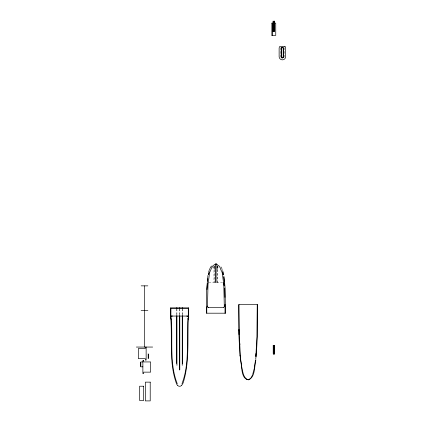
<?xml version="1.0" encoding="UTF-8"?>
<svg xmlns="http://www.w3.org/2000/svg" width="422" height="422" viewBox="0 0 422 422"><rect width="100%" height="100%" fill="white"/><g stroke="black" fill="none" stroke-linecap="round" stroke-linejoin="round"><path stroke-width="0.32" stroke-dasharray="2.11 1.58" d="M217.388 265.839L217.377 265.923A4.8 3.856 -19.1 0 1 217.346 266.113L217.309 266.229A4.568 3.692 -17.6 0 1 217.225 266.498L217.182 266.62M217.567 268.118L217.377 268.666M217.024 266.962L216.839 267.258M212.551 267.975L213.036 267.432M213.163 267.305L213.664 266.883A4.637 4.637 0 0 1 213.965 266.678L213.991 266.962M281.648 58.632L282.729 58.632M208.89 282.598L214.708 282.598M216.802 282.598L222.9 282.598M218.448 267.142L218.127 266.883A4.631 4.631 0 0 0 217.826 266.678A7.628 6.203 -32.2 0 1 217.784 267.079L217.778 267.105A7.902 6.446 -31.4 0 1 217.747 267.395A7.955 6.52 -30.5 0 1 217.683 267.685L217.647 267.828A7.744 6.409 -28.6 0 1 217.557 268.102M220.316 269.658L220.558 270.159M214.466 268.798L214.587 269.051A4.753 4.183 14.6 0 0 214.719 269.283M214.418 265.939L214.54 266.424A4.41 3.576 16.8 0 0 214.608 266.604A3.967 3.265 13.3 0 0 214.677 266.794M214.023 267.21L214.033 267.253A7.949 6.494 31.3 0 0 214.086 267.543L214.223 268.118A7.374 6.198 25.6 0 0 214.292 268.366L214.36 268.534A6.293 5.412 20.5 0 0 214.46 268.803M217.81 265.865L217.821 282.598M284.328 47.681L284.328 57.345M280.451 47.681L280.451 57.345M217.425 265.997L217.425 282.598M214.365 265.997L214.365 282.598M213.97 266.641L213.97 282.598M182.647 308.909L182.647 315.746M182.241 308.909L182.241 315.719M179.793 308.909L179.793 315.725M179.382 308.909L179.382 315.725M176.934 308.909L176.934 315.719M176.528 308.909L176.528 315.746M214.033 267.21A7.823 6.346 32.6 0 1 214.001 266.962M217.05 269.352A4.426 3.925 -12.3 0 0 217.151 269.173L217.209 269.051A5.792 5.001 -19.7 0 0 217.356 268.661M217.166 266.62A3.861 3.17 -14 0 1 217.013 266.947"/><path stroke-width="0.63" d="M188.291 308.297L188.286 317.291M188.697 307.886L188.692 317.217M206.785 313.193L206.785 306.836M257.235 304.626L256.908 336.724L255.853 356.3M224.288 305.908L223.781 284.634L222.236 273.092A33.596 33.38 89.9 0 0 221.983 272.121L219.646 266.725A7.728 7.68 90 0 0 218.775 265.707L216.634 264.467M224.288 305.966L224.288 305.918A1.493 0.781 89.8 0 1 224.282 306.145L224.251 306.314M207.038 289.555L207.371 283.61M188.692 317.302L188.692 317.286A2.843 1.461 -51.8 0 1 188.724 317.449M255.896 353.536L255.674 356.284M256.26 356.321L257.315 336.73L257.642 304.626L238.625 304.626L238.873 334.556L239.928 355.656M256.038 356.3L255.727 359.18M207.587 281.105L207.856 278.71M255.437 360.42L254.297 368.211M255.917 359.829C254.123 365.89 255.695 376.656 248.663 379.874C240.271 379.146 242.312 364.634 240.303 359.539M187.89 319.106L187.859 319.396A3.629 1.72 -89.8 0 0 187.795 319.95L187.816 320.124C186.513 341.039 189.71 363.701 182.003 383.593M170.493 317.038L170.525 316.88A1.904 1.161 28.9 0 1 170.593 316.737M207.946 275.397L206.632 289.539L206.379 313.193L225.395 313.193M188.402 318.768L188.571 317.993M187.975 318.605L188.201 317.724M254.197 368.712L252.651 374.578M208.843 273.303L209.09 272.201M208.552 274.601L208.573 274.495A6.393 0.364 -77.4 0 0 208.637 274.258A7.691 0.396 -77.4 0 0 208.684 273.947L208.769 273.641M170.915 316.996L170.989 316.801A3.998 2.163 71 0 1 171.168 316.569L171.464 316.305A4.373 2.474 59.4 0 1 171.606 316.226L171.896 316.115A5.117 2.806 50.6 0 1 172.213 316.031L172.477 316.046M208.705 272.158L209.059 270.877M209.054 270.898L209.138 270.586M209.412 269.8L209.908 268.598M252.419 375.19L251.137 377.648L249.602 379.114M210.124 268.149L210.525 267.4M210.736 267.057L210.953 266.73M211.169 266.419L211.469 266.034M283.331 57.376L283.093 57.592M181.776 385.154L182.198 384.611A10.481 10.481 0 0 0 183.021 383.118A15.197 15.197 0 0 0 183.232 382.664C189.499 362.551 187.4 340.886 188.281 320.124L188.296 319.654A3.703 1.609 -89.6 0 1 188.349 319.28M273.419 31.708L274.632 31.349L274.638 21.116M181.761 385.175L181.339 385.592A3.508 3.508 0 0 1 181.064 385.803L180.885 385.924A2.595 2.595 0 0 1 179.972 386.272L178.981 386.22A2.664 2.664 0 0 1 178.316 385.935L177.794 385.555A4.368 4.368 0 0 1 177.419 385.175M170.863 316.41L171.184 316.199A4.568 2.506 59.3 0 1 171.327 316.131M249.497 379.167L248.373 379.499M223.591 307.385L223.338 307.469A2.321 1.509 71.3 0 1 223.169 307.474L208.41 307.459M214.998 264.256L215.051 264.241A1.709 0.981 3.4 0 1 215.273 264.156M215.289 264.188L215.436 264.161A1.73 0.823 0.4 0 1 215.61 264.14L215.689 282.598L216.101 282.598L216.175 264.146M215.595 263.808L215.842 263.792A1.329 0.659 0 0 1 216.027 263.792L216.523 263.871M282.307 47.623L282.318 47.617A0.76 0.702 -0.1 0 1 282.55 47.628M171.707 316.057L187.463 316.057M271.905 23.141L275.745 23.141L275.761 35.379L271.905 35.379M141.159 285.858L147.848 285.858M170.615 307.886L188.666 307.886M188.238 308.297L170.936 308.297L170.894 317.318M141.117 310.334L147.89 310.334M273.62 345.418L273.62 353.578L273.213 353.578L273.213 345.418L274.437 345.418L274.437 353.578L274.026 353.578M136.343 347.053L152.664 347.053M142.873 361.939L140.832 361.944L140.832 366.829L142.873 366.834M186.698 316.046L187.568 316.22A4.368 2.474 -59.9 0 1 187.706 316.3L187.859 316.416A4.125 2.31 -65.4 0 1 188.006 316.542L188.08 316.653M247.957 379.505L246.801 379.193M273.366 31.703L273.013 31.318L273.013 21.116M216.344 264.161L216.502 264.188A1.709 0.918 -2 0 1 216.639 264.241M282.265 57.397L282.302 57.403A0.76 0.702 -0.1 0 0 282.476 57.408M208.347 307.443L208.294 307.427A2.057 1.335 -76 0 1 208.151 307.358L208.062 307.306M216.665 264.219L216.781 264.251A1.693 1.071 -6.8 0 1 216.94 264.314L217.093 264.383M187.769 316.115L187.948 316.178A4.536 2.485 -58.9 0 1 188.048 316.226A4.368 2.395 -62.3 0 1 188.186 316.31A4.262 2.332 -63.5 0 1 188.317 316.4M246.68 379.135C242.84 376.34 242.755 370.716 241.658 366.549M208.02 307.274L207.914 307.169A1.741 1.076 -83.9 0 1 207.809 307.01M188.312 316.41L188.581 316.727M177.419 385.175L177.398 385.154A5.655 5.655 0 0 1 177.108 384.79A7.696 7.696 0 0 1 176.639 384.067C169.048 363.848 172.245 341.224 170.894 320.124L170.889 319.829M207.772 306.979L207.719 306.889A1.609 0.928 -87.5 0 1 207.666 306.731L207.603 306.594M221.007 266.984L221.26 267.4M177.261 383.73C169.333 363.585 172.841 340.76 171.343 319.654M221.524 267.875L221.798 268.418M222.083 269.046L222.225 269.405M223.359 273.124L222.652 270.581M171.132 318.288L171.306 319.264A3.666 1.662 89.6 0 1 171.316 319.66M223.322 274.959L223.233 274.58A5.813 0.316 77.4 0 1 223.18 274.342L223.191 274.39M207.566 306.446L207.534 306.277A1.498 0.786 -89.8 0 1 207.513 306.108L207.508 306.04M223.132 274.136L223.032 273.699A8.503 0.264 77.4 0 1 222.974 273.393M222.652 271.99L222.964 273.377M170.736 318.563L170.546 317.745A3.286 1.35 59.6 0 1 170.562 317.602M241.553 365.937L240.704 359.449M224.045 276.584L225.1 288.062L225.411 313.193M223.644 276.658L224.246 281.495M240.334 355.619L239.279 334.53L239.016 304.626M239.617 340.86L239.802 344.821L239.728 343.228M188.286 317.18L188.254 316.964A1.593 1.018 -26.7 0 0 188.207 316.848M224.694 288.147L224.947 297.362M207.503 305.924L208.009 284.634L209.555 273.092A33.56 33.343 -89.9 0 1 209.808 272.116L212.145 266.725A8.039 7.986 -90 0 1 212.888 265.828L213.015 265.707A5.713 5.676 89.9 0 1 213.31 265.438A5.275 5.243 -89.9 0 1 213.611 265.201L214.882 264.547A4.262 4.236 -89.4 0 1 215.157 264.467L215.262 264.441A2.785 2.548 0.5 0 1 215.463 264.404A2.775 2.516 0 0 1 215.689 264.383M238.957 330.326L238.947 329.64L239.042 334.556M225 304.262L225.005 313.193M170.483 317.191L170.477 307.886M283.12 48.092A0.765 0.696 90 0 1 283.194 48.435L283.209 56.59A0.765 0.723 84.1 0 1 283.146 56.944M281.638 48.082A0.765 0.723 84.1 0 0 281.558 48.43L281.574 56.59A0.818 0.818 0 0 0 282.392 57.408A0.818 0.818 0 0 0 283.209 56.59M274.231 21.116L274.231 31.297L273.414 31.297L273.414 21.116M274.231 354.575L274.231 345.855A0.58 0.343 0.1 0 1 274.332 345.655M273.414 354.575L273.414 345.855A0.58 0.343 0.1 0 0 273.314 345.655A0.58 0.343 0.1 0 1 273.213 345.46M272.296 23.141L272.296 35.379M271.884 23.141L271.884 35.379M182.647 307.886L182.647 308.297M182.647 315.746L182.647 363.553M182.241 307.886L182.241 308.297M182.241 315.719L182.241 365.315M179.793 307.886L179.793 308.297M179.793 315.725L179.793 369.92M179.382 307.886L179.382 308.297M179.382 315.725L179.382 369.92M176.934 307.886L176.934 308.297M176.934 315.719L176.934 365.315M176.528 307.886L176.528 308.297M176.528 315.746L176.528 363.553M148.586 354.195L148.586 358.262M148.175 353.789L148.175 358.674M146.139 347.053L146.139 360.103L145.321 360.103L145.321 358.679L138.384 358.679L138.384 348.477L145.321 348.477L145.321 347.053M144.503 285.879L144.503 347.053M140.426 362.356L140.426 366.423M188.091 316.637A3.977 2.147 -71.1 0 1 188.196 316.785M188.333 317.286A2.426 1.408 -43.1 0 1 188.307 317.544M170.921 318.003A4.199 1.182 84.2 0 1 171.042 318.473M187.869 318.932A3.877 1.63 -89 0 1 187.938 318.563M171.021 317.719A2.685 1.393 49 0 1 170.963 317.486A2.374 1.324 45.6 0 1 170.931 317.333M171.712 316.073A5.085 2.706 52.1 0 0 171.564 316.094L171.469 316.099A4.779 2.595 55.3 0 0 171.337 316.147M170.657 316.758A4.078 2.147 71.3 0 1 170.884 316.453M170.462 317.17A2.326 1.345 43 0 1 170.477 317.027M170.699 318.61A3.919 1.461 88.2 0 1 170.757 318.974L170.857 319.385A3.677 1.614 89.7 0 1 170.863 319.834M188.66 317.798A3.682 1.229 -63.5 0 1 188.623 317.945M187.442 316.104A4.99 2.653 -52.1 0 1 187.753 316.147M188.629 316.769A2.147 1.308 -33.2 0 1 188.776 317.144M188.713 317.529A3.281 1.419 -58.3 0 1 188.681 317.708M188.391 319.301A3.819 1.514 -88.9 0 1 188.455 318.821M223.175 274.406A7.084 0.422 77.4 0 1 223.101 274.089M223.08 274.031A8.324 0.422 77.4 0 1 223.011 273.704M208.674 273.999A7.564 0.396 -77.4 0 1 208.621 274.221L208.626 274.268A6.372 0.369 -77.4 0 1 208.573 274.532M208.869 273.303A8.419 0.264 -77.4 0 1 208.8 273.62M216.101 264.367A2.78 2.548 -0.6 0 1 216.639 264.452M224.124 306.805A1.63 0.981 85.6 0 1 224.05 306.952L223.924 307.116A1.878 1.213 77.7 0 1 223.649 307.369M281.664 56.933A0.765 0.696 90 0 1 281.585 56.59M281.574 48.435A0.818 0.818 0 0 1 282.392 47.617A0.818 0.818 0 0 1 283.209 48.435M274.432 345.46A0.58 0.343 0 0 1 274.337 345.655M284.94 46.394L279.844 46.394A3.265 3.265 0 0 0 279.127 48.435L279.127 56.59A3.265 3.265 0 0 0 282.392 59.855A3.265 3.265 0 0 0 285.657 56.59L285.657 48.435A3.265 3.265 0 0 0 284.94 46.394M143.691 360.515L142.873 360.515L142.873 373.565L143.691 373.565L143.691 372.141L150.622 372.141L150.622 361.939L143.691 361.939L143.691 360.515M150.216 382.137L145.321 382.137L145.321 400.9L150.216 400.9L150.216 382.137M143.691 386.214L139.608 386.214L139.608 400.494L143.691 400.494L143.691 386.214M240.524 359.18L240.15 355.635L240.524 359.18M223.992 282.777L224.193 285.741L223.992 282.777M283.616 56.59L283.616 48.435A1.224 1.224 0 0 0 282.392 47.211A1.224 1.224 0 0 0 281.168 48.435L281.168 56.59A1.224 1.224 0 0 0 282.392 57.814A1.224 1.224 0 0 0 283.616 56.59"/></g></svg>
